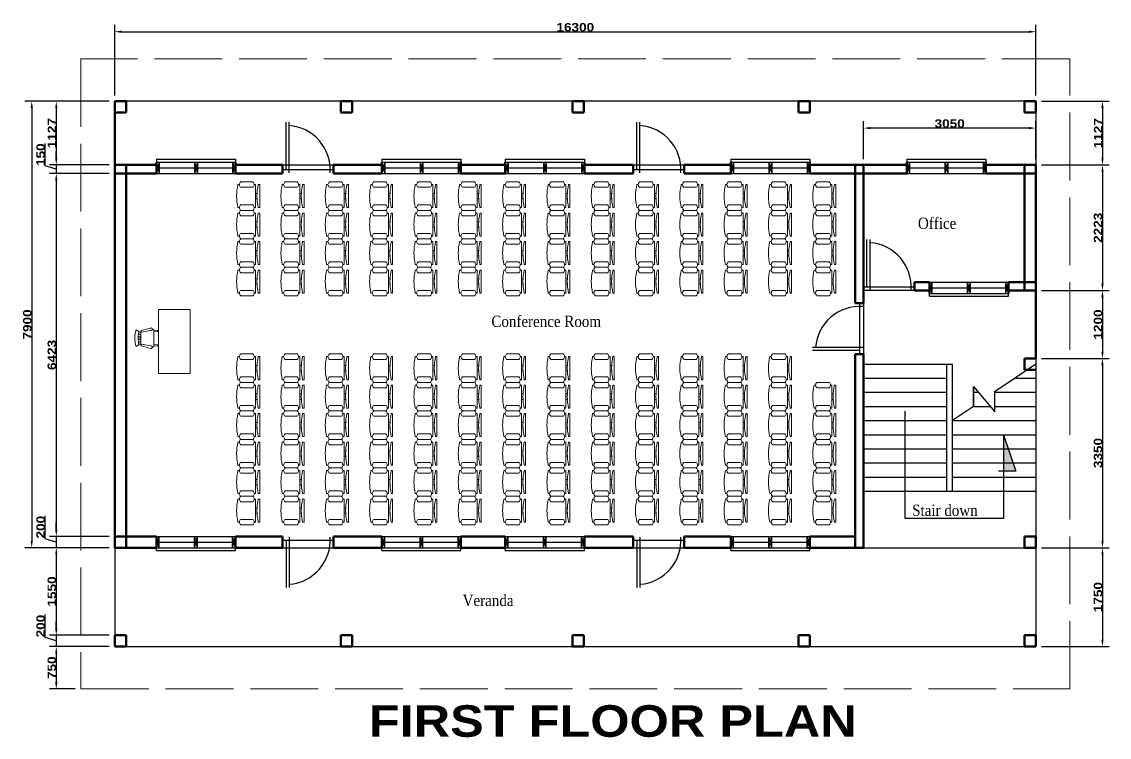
# Model space of a CAD drawing. Header units: metres. Extents: x -375439 to -92892, y 227570 to 490033.
# Drawn here: x -141824 to -122579, y 227570 to 240233 of the extents above; entities that cross this region are included whole.
import ezdxf

# ---------------------------------------------------------------- set-up
doc = ezdxf.new("R2010")
doc.units = ezdxf.units.M
doc.header["$MEASUREMENT"] = 0
doc.linetypes.add('ACAD_ISO02W100', pattern=[15, 12, -3])
doc.layers.add('.18', color=7, linetype='Continuous')
doc.layers.add('.20', color=7, linetype='Continuous')
for name, color, linetype, lineweight in [('.25', 1, 'Continuous', 25), ('.50', 7, 'Continuous', 50), ('dimensioning', 1, 'Continuous', 20), ('eves', 3, 'ACAD_ISO02W100', 9), ('furniture', 8, 'Continuous', 18)]:
    doc.layers.add(name, color=color, linetype=linetype, lineweight=lineweight)
doc.styles.get("Standard").update_dxf_attribs({"font": ''})
doc.styles.get('Standard').set_extended_font_data('Arial Black')
doc.dimstyles.new('DIN', dxfattribs={"dimtxt": 150, "dimasz": 120, "dimexe": 120, "dimexo": 100, "dimtad": 1, "dimdec": 0, "dimdsep": 46, "dimtxsty": 'Standard', "dimcen": 2.5, "dimadec": 0, "dimazin": 0, "dimtfac": 1, "dimtdec": 0, "dimtmove": 0, "dimatfit": 3, "dimfxl": 1, "dimtvp": 1, "dimtolj": 1, "dimtzin": 0, "dimarcsym": 0})

# ---------------------------------------------------------------- blocks, each defined once
blk = doc.blocks.new('Chair - Rocking')
at = {"linetype": 'Continuous'}
for p, q in [((-9, -7.5), (-12, -18.49999)), ((-8, -4.5), (-10, -1.5)), ((-7, -7.5), (-9, -7.5)), ((-9, -18.49999), (-7, -7.5)), ((-8.23428, -6.99939), (-8.3093, -7.47958)), ((-8.23041, -7), (8.23915, -7)), ((-7.5, -4.5), (-7, -7)), ((-6.5, -7), (-7.02225, -4.43)), ((-4.5, -7), (-4.96674, -4.19951)), ((-4, -7), (-4.40532, -4.16272)), ((-1.5, -4.05012), (-1.5, -7)), ((-1, -7), (-1, -4.05012)), ((1, -7), (1, -4.04655)), ((1.5, -4.05012), (1.5, -7)), ((4, -7), (4.40187, -4.18694)), ((4.5, -7), (4.96761, -4.19437)), ((6.5, -7), (7, -4.4057)), ((7.5, -4.5), (7, -7)), ((7, -7.5), (9, -7.5)), ((9, -18.49999), (7, -7.5)), ((8, -4.5), (10, -1.5)), ((8.31071, -7.48854), (8.23449, -7.00073)), ((9, -7.5), (12, -18.49999)), ((-10.36644, -20.64523), (-10.5, -21.49999)), ((-9, -22.49999), (-9.5, -26.49999)), ((0, -22.49999), (-9.5, -22.49999)), ((-8, -26.49999), (-7.5, -22.49999)), ((0, -22.49999), (9.5, -22.49999)), ((8, -26.49999), (7.5, -22.49999)), ((9, -22.49999), (9.5, -26.49999)), ((10.5, -21.49999), (10.3575, -20.58798)), ((-9.5, -26.49999), (-8, -26.49999)), ((9.5, -26.49999), (8, -26.49999))]:
    blk.add_line(p, q, dxfattribs=at)
for centre, radius, start, end in [((0, -34.08333), 34.08333, 72.93847, 107.0615), ((0, -68.25004), 64.25, 93.92211, 97.15267), ((0, -68.25004), 64.25, 82.84733, 93.92211), ((-10.5, -18.99999), 1.58114, 161.5651, 18.43495), ((-9.5, -21.49999), 1, 180, 270), ((10.5, -18.99999), 1.58114, 161.5651, 18.43495), ((9.5, -21.49999), 1, 270, 0)]:
    blk.add_arc(centre, radius, start, end, dxfattribs=at)
blk = doc.blocks.new('Chair - Desk')
at = {"linetype": 'Continuous'}
for p, q in [((-8.5, 0), (-8.5, -1)), ((-8.5, 0), (8.5, 0)), ((8.5, 0), (8.5, -1)), ((-10.5, -5), (-10.5, -14)), ((-8.5, -3), (-8.5, -4)), ((-8.5, -3), (8.5, -3)), ((-6.5, -14), (-6.5, -5)), ((-2, -3), (-2, -1.9355)), ((2, -1.9576), (2, -3)), ((6.5, -5), (6.5, -14)), ((8.5, -3), (8.5, -4)), ((10.5, -14), (10.5, -5)), ((-8.5, -15), (-8.5, -16)), ((8.5, -15), (8.5, -16))]:
    blk.add_line(p, q, dxfattribs=at)
for centre, radius, start, end in [((-8.5, -6.5), 2.5, 36.8699, 143.1301), ((0, 34.625), 36.625, 256.5803, 283.4197), ((8.5, -6.5), 2.5, 36.8699, 143.1301), ((-8.5, -12.5), 2.5, 216.8699, 323.1301), ((0, 19.625), 36.625, 256.5803, 283.4197), ((8.5, -12.5), 2.5, 216.8699, 323.1301)]:
    blk.add_arc(centre, radius, start, end, dxfattribs=at)
blk = doc.blocks.new('*D158')
at = {"layer": 'Defpoints', "color": 0}
for p in [(-140178, 238825), (-141213, 237698), (-140178, 237698)]:
    blk.add_point(p, dxfattribs=at)
at = {"layer": 'dimensioning', "color": 0, "lineweight": -2}
for p, q in [((-140278, 238825), (-141333, 238825)), ((-141213, 238705), (-141213, 237818)), ((-140278, 237698), (-141333, 237698))]:
    blk.add_line(p, q, dxfattribs=at)
at = {"layer": 'dimensioning', "color": 0}
for points in [[(-141233, 238705), (-141193, 238705), (-141213, 238825)], [(-141233, 237818), (-141193, 237818), (-141213, 237698)]]:
    blk.add_solid(points, dxfattribs=at)
at = {"layer": 'dimensioning', "color": 0, "insert": (-141290, 238261), "char_height": 150, "attachment_point": 5, "rotation": 90}
blk.add_mtext('\\A1;1127', dxfattribs=at)
blk = doc.blocks.new('*D159')
at = {"layer": 'Defpoints', "color": 0}
for p in [(-140178, 237698), (-141213, 237548), (-140178, 237548)]:
    blk.add_point(p, dxfattribs=at)
at = {"layer": 'dimensioning', "color": 0, "lineweight": -2}
for p, q in [((-141411, 237682), (-141411, 238077)), ((-141213, 237818), (-141213, 237938)), ((-141213, 237623), (-141411, 237682)), ((-140278, 237698), (-141333, 237698)), ((-141213, 237698), (-141213, 237548)), ((-141213, 237698), (-141213, 237548)), ((-140278, 237548), (-141333, 237548)), ((-141213, 237428), (-141213, 237308))]:
    blk.add_line(p, q, dxfattribs=at)
at = {"layer": 'dimensioning', "color": 0}
for points in [[(-141233, 237818), (-141193, 237818), (-141213, 237698)], [(-141233, 237428), (-141193, 237428), (-141213, 237548)]]:
    blk.add_solid(points, dxfattribs=at)
at = {"layer": 'dimensioning', "color": 0, "insert": (-141490, 237880), "char_height": 150, "attachment_point": 5, "rotation": 90}
blk.add_mtext('\\A1;150', dxfattribs=at)
blk = doc.blocks.new('*D160')
at = {"layer": 'Defpoints', "color": 0}
for p in [(-140178, 237548), (-141213, 231125), (-140178, 231125)]:
    blk.add_point(p, dxfattribs=at)
at = {"layer": 'dimensioning', "color": 0, "lineweight": -2}
for p, q in [((-140278, 237548), (-141333, 237548)), ((-141213, 237428), (-141213, 231245)), ((-140278, 231125), (-141333, 231125))]:
    blk.add_line(p, q, dxfattribs=at)
at = {"layer": 'dimensioning', "color": 0}
for points in [[(-141233, 237428), (-141193, 237428), (-141213, 237548)], [(-141233, 231245), (-141193, 231245), (-141213, 231125)]]:
    blk.add_solid(points, dxfattribs=at)
at = {"layer": 'dimensioning', "color": 0, "insert": (-141291, 234336), "char_height": 150, "attachment_point": 5, "rotation": 90}
blk.add_mtext('\\A1;6423', dxfattribs=at)
blk = doc.blocks.new('*D161')
at = {"layer": 'Defpoints', "color": 0}
for p in [(-140178, 231125), (-141213, 230925), (-140178, 230925)]:
    blk.add_point(p, dxfattribs=at)
at = {"layer": 'dimensioning', "color": 0, "lineweight": -2}
for p, q in [((-141411, 231084), (-141411, 231491)), ((-141213, 231245), (-141213, 231365)), ((-141213, 231025), (-141411, 231084)), ((-140278, 231125), (-141333, 231125)), ((-141213, 231125), (-141213, 230925)), ((-141213, 231125), (-141213, 230925)), ((-140278, 230925), (-141333, 230925)), ((-141213, 230805), (-141213, 230685))]:
    blk.add_line(p, q, dxfattribs=at)
at = {"layer": 'dimensioning', "color": 0}
for points in [[(-141233, 231245), (-141193, 231245), (-141213, 231125)], [(-141233, 230805), (-141193, 230805), (-141213, 230925)]]:
    blk.add_solid(points, dxfattribs=at)
at = {"layer": 'dimensioning', "color": 0, "insert": (-141490, 231288), "char_height": 150, "attachment_point": 5, "rotation": 90}
blk.add_mtext('\\A1;200', dxfattribs=at)
blk = doc.blocks.new('*D162')
at = {"layer": 'Defpoints', "color": 0}
for p in [(-140178, 230925), (-141213, 229375), (-140178, 229375)]:
    blk.add_point(p, dxfattribs=at)
at = {"layer": 'dimensioning', "color": 0, "lineweight": -2}
for p, q in [((-140278, 230925), (-141333, 230925)), ((-141213, 230805), (-141213, 229495)), ((-140278, 229375), (-141333, 229375))]:
    blk.add_line(p, q, dxfattribs=at)
at = {"layer": 'dimensioning', "color": 0}
for points in [[(-141233, 230805), (-141193, 230805), (-141213, 230925)], [(-141233, 229495), (-141193, 229495), (-141213, 229375)]]:
    blk.add_solid(points, dxfattribs=at)
at = {"layer": 'dimensioning', "color": 0, "insert": (-141291, 230150), "char_height": 150, "attachment_point": 5, "rotation": 90}
blk.add_mtext('\\A1;1550', dxfattribs=at)
blk = doc.blocks.new('*D163')
at = {"layer": 'Defpoints', "color": 0}
for p in [(-140178, 229375), (-141213, 229175), (-140178, 229175)]:
    blk.add_point(p, dxfattribs=at)
at = {"layer": 'dimensioning', "color": 0, "lineweight": -2}
for p, q in [((-141411, 229334), (-141411, 229741)), ((-141213, 229495), (-141213, 229615)), ((-141213, 229275), (-141411, 229334)), ((-140278, 229375), (-141333, 229375)), ((-141213, 229375), (-141213, 229175)), ((-141213, 229375), (-141213, 229175)), ((-140278, 229175), (-141333, 229175)), ((-141213, 229055), (-141213, 228935))]:
    blk.add_line(p, q, dxfattribs=at)
at = {"layer": 'dimensioning', "color": 0}
for points in [[(-141233, 229495), (-141193, 229495), (-141213, 229375)], [(-141233, 229055), (-141193, 229055), (-141213, 229175)]]:
    blk.add_solid(points, dxfattribs=at)
at = {"layer": 'dimensioning', "color": 0, "insert": (-141490, 229538), "char_height": 150, "attachment_point": 5, "rotation": 90}
blk.add_mtext('\\A1;200', dxfattribs=at)
blk = doc.blocks.new('*D164')
at = {"layer": 'Defpoints', "color": 0}
for p in [(-140178, 229175), (-141213, 228425), (-140778, 228425)]:
    blk.add_point(p, dxfattribs=at)
at = {"layer": 'dimensioning', "color": 0, "lineweight": -2}
for p, q in [((-140278, 229175), (-141333, 229175)), ((-141213, 229055), (-141213, 228545)), ((-140878, 228425), (-141333, 228425))]:
    blk.add_line(p, q, dxfattribs=at)
at = {"layer": 'dimensioning', "color": 0}
for points in [[(-141233, 229055), (-141193, 229055), (-141213, 229175)], [(-141233, 228545), (-141193, 228545), (-141213, 228425)]]:
    blk.add_solid(points, dxfattribs=at)
at = {"layer": 'dimensioning', "color": 0, "insert": (-141291, 228800), "char_height": 150, "attachment_point": 5, "rotation": 90}
blk.add_mtext('\\A1;750', dxfattribs=at)
blk = doc.blocks.new('*D165')
at = {"layer": 'Defpoints', "color": 0}
for p in [(-123878, 240056), (-140178, 238825), (-123878, 238825)]:
    blk.add_point(p, dxfattribs=at)
at = {"layer": 'dimensioning', "color": 0, "lineweight": -2}
for p, q in [((-140178, 238925), (-140178, 240176)), ((-123878, 238925), (-123878, 240176)), ((-140058, 240056), (-123998, 240056))]:
    blk.add_line(p, q, dxfattribs=at)
at = {"layer": 'dimensioning', "color": 0}
for points in [[(-140058, 240076), (-140058, 240036), (-140178, 240056)], [(-123998, 240076), (-123998, 240036), (-123878, 240056)]]:
    blk.add_solid(points, dxfattribs=at)
at = {"layer": 'dimensioning', "color": 0, "insert": (-132028, 240134), "char_height": 150, "attachment_point": 5}
blk.add_mtext('\\A1;16300', dxfattribs=at)
blk = doc.blocks.new('*D166')
at = {"layer": 'Defpoints', "color": 0}
for p in [(-123878, 238825), (-123878, 237698), (-122699, 237698)]:
    blk.add_point(p, dxfattribs=at)
at = {"layer": 'dimensioning', "color": 0, "lineweight": -2}
for p, q in [((-123778, 238825), (-122579, 238825)), ((-122699, 238705), (-122699, 237818)), ((-123778, 237698), (-122579, 237698))]:
    blk.add_line(p, q, dxfattribs=at)
at = {"layer": 'dimensioning', "color": 0}
for points in [[(-122719, 238705), (-122679, 238705), (-122699, 238825)], [(-122719, 237818), (-122679, 237818), (-122699, 237698)]]:
    blk.add_solid(points, dxfattribs=at)
at = {"layer": 'dimensioning', "color": 0, "insert": (-122776, 238261), "char_height": 150, "attachment_point": 5, "rotation": 90}
blk.add_mtext('\\A1;1127', dxfattribs=at)
blk = doc.blocks.new('*D167')
at = {"layer": 'Defpoints', "color": 0}
for p in [(-123878, 237698), (-123878, 235475), (-122699, 235475)]:
    blk.add_point(p, dxfattribs=at)
at = {"layer": 'dimensioning', "color": 0, "lineweight": -2}
for p, q in [((-123778, 237698), (-122579, 237698)), ((-122699, 237578), (-122699, 235595)), ((-123778, 235475), (-122579, 235475))]:
    blk.add_line(p, q, dxfattribs=at)
at = {"layer": 'dimensioning', "color": 0}
for points in [[(-122719, 237578), (-122679, 237578), (-122699, 237698)], [(-122719, 235595), (-122679, 235595), (-122699, 235475)]]:
    blk.add_solid(points, dxfattribs=at)
at = {"layer": 'dimensioning', "color": 0, "insert": (-122777, 236586), "char_height": 150, "attachment_point": 5, "rotation": 90}
blk.add_mtext('\\A1;2223', dxfattribs=at)
blk = doc.blocks.new('*D168')
at = {"layer": 'Defpoints', "color": 0}
for p in [(-123878, 235475), (-123878, 234275), (-122699, 234275)]:
    blk.add_point(p, dxfattribs=at)
at = {"layer": 'dimensioning', "color": 0, "lineweight": -2}
for p, q in [((-123778, 235475), (-122579, 235475)), ((-122699, 235355), (-122699, 234395)), ((-123778, 234275), (-122579, 234275))]:
    blk.add_line(p, q, dxfattribs=at)
at = {"layer": 'dimensioning', "color": 0}
for points in [[(-122719, 235355), (-122679, 235355), (-122699, 235475)], [(-122719, 234395), (-122679, 234395), (-122699, 234275)]]:
    blk.add_solid(points, dxfattribs=at)
at = {"layer": 'dimensioning', "color": 0, "insert": (-122777, 234875), "char_height": 150, "attachment_point": 5, "rotation": 90}
blk.add_mtext('\\A1;1200', dxfattribs=at)
blk = doc.blocks.new('*D169')
at = {"layer": 'Defpoints', "color": 0}
for p in [(-123878, 234275), (-123878, 230925), (-122699, 230925)]:
    blk.add_point(p, dxfattribs=at)
at = {"layer": 'dimensioning', "color": 0, "lineweight": -2}
for p, q in [((-123778, 234275), (-122579, 234275)), ((-122699, 234155), (-122699, 231045)), ((-123778, 230925), (-122579, 230925))]:
    blk.add_line(p, q, dxfattribs=at)
at = {"layer": 'dimensioning', "color": 0}
for points in [[(-122719, 234155), (-122679, 234155), (-122699, 234275)], [(-122719, 231045), (-122679, 231045), (-122699, 230925)]]:
    blk.add_solid(points, dxfattribs=at)
at = {"layer": 'dimensioning', "color": 0, "insert": (-122777, 232600), "char_height": 150, "attachment_point": 5, "rotation": 90}
blk.add_mtext('\\A1;3350', dxfattribs=at)
blk = doc.blocks.new('*D170')
at = {"layer": 'Defpoints', "color": 0}
for p in [(-123878, 230925), (-123878, 229175), (-122699, 229175)]:
    blk.add_point(p, dxfattribs=at)
at = {"layer": 'dimensioning', "color": 0, "lineweight": -2}
for p, q in [((-123778, 230925), (-122579, 230925)), ((-122699, 230805), (-122699, 229295)), ((-123778, 229175), (-122579, 229175))]:
    blk.add_line(p, q, dxfattribs=at)
at = {"layer": 'dimensioning', "color": 0}
for points in [[(-122719, 230805), (-122679, 230805), (-122699, 230925)], [(-122719, 229295), (-122679, 229295), (-122699, 229175)]]:
    blk.add_solid(points, dxfattribs=at)
at = {"layer": 'dimensioning', "color": 0, "insert": (-122777, 230050), "char_height": 150, "attachment_point": 5, "rotation": 90}
blk.add_mtext('\\A1;1750', dxfattribs=at)
blk = doc.blocks.new('*D171')
at = {"layer": 'Defpoints', "color": 0}
for p in [(-126928, 238351), (-126928, 237698), (-123878, 237698)]:
    blk.add_point(p, dxfattribs=at)
at = {"layer": 'dimensioning', "color": 0, "lineweight": -2}
for p, q in [((-126928, 237798), (-126928, 238471)), ((-123878, 237798), (-123878, 238471)), ((-123998, 238351), (-126808, 238351))]:
    blk.add_line(p, q, dxfattribs=at)
at = {"layer": 'dimensioning', "color": 0}
for points in [[(-126808, 238371), (-126808, 238331), (-126928, 238351)], [(-123998, 238371), (-123998, 238331), (-123878, 238351)]]:
    blk.add_solid(points, dxfattribs=at)
at = {"layer": 'dimensioning', "color": 0, "insert": (-125403, 238430), "char_height": 150, "attachment_point": 5}
blk.add_mtext('\\A1;3050', dxfattribs=at)
blk = doc.blocks.new('*D172')
at = {"layer": 'Defpoints', "color": 0}
for p in [(-140178, 238825), (-141647, 230925), (-140178, 230925)]:
    blk.add_point(p, dxfattribs=at)
at = {"layer": 'dimensioning', "color": 0, "lineweight": -2}
for p, q in [((-140278, 238825), (-141767, 238825)), ((-141647, 238705), (-141647, 231045)), ((-140278, 230925), (-141767, 230925))]:
    blk.add_line(p, q, dxfattribs=at)
at = {"layer": 'dimensioning', "color": 0}
for points in [[(-141667, 238705), (-141627, 238705), (-141647, 238825)], [(-141667, 231045), (-141627, 231045), (-141647, 230925)]]:
    blk.add_solid(points, dxfattribs=at)
at = {"layer": 'dimensioning', "color": 0, "insert": (-141725, 234875), "char_height": 150, "attachment_point": 5, "rotation": 90}
blk.add_mtext('\\A1;7900', dxfattribs=at)

msp = doc.modelspace()

# ---------------------------------------------------------------- hatches: boundary and pattern name
at = {"layer": '.20'}
h = msp.add_hatch(color=256, dxfattribs=at)
h.paths.add_polyline_path([(-124450, 232924.8), (-124364.7, 232674.8), (-124450, 232674.8)])
h.paths.add_polyline_path([(-124450, 232674.8), (-124364.7, 232674.8), (-124279.5, 232424.8), (-124450, 232424.8)])
h.paths.add_polyline_path([(-124450, 232424.8), (-124279.5, 232424.8), (-124230.1, 232280), (-124450, 232280)])

# ---------------------------------------------------------------- linework, layer by layer
for p, q in [((-124077.6, 238824.8), (-140177.6, 238824.8)), ((-123877.6, 238624.8), (-123877.6, 237697.8)), ((-139441.5, 237547.8), (-139441.5, 237747.8)), ((-139441.5, 237697.8), (-139441.5, 237547.8)), ((-138041.5, 237547.8), (-138041.5, 237747.8)), ((-138041.5, 237697.8), (-138041.5, 237547.8)), ((-137208.7, 237697.8), (-136308.7, 237697.8)), ((-135451, 237547.8), (-135451, 237747.8)), ((-135451, 237697.8), (-135451, 237547.8)), ((-135451, 237697.8), (-135451, 237547.8)), ((-134051, 237547.8), (-134051, 237747.8)), ((-134051, 237697.8), (-134051, 237547.8)), ((-134051, 237697.8), (-134051, 237547.8)), ((-133268.1, 237547.8), (-133268.1, 237747.8)), ((-133268.1, 237697.8), (-133268.1, 237547.8)), ((-133268.1, 237697.8), (-133268.1, 237547.8)), ((-133268.1, 237697.8), (-133268.1, 237547.8)), ((-131868.1, 237547.8), (-131868.1, 237747.8)), ((-131868.1, 237697.8), (-131868.1, 237547.8)), ((-131868.1, 237697.8), (-131868.1, 237547.8)), ((-131868.1, 237697.8), (-131868.1, 237547.8)), ((-131001.2, 237697.8), (-130101.2, 237697.8)), ((-129277.6, 237547.8), (-129277.6, 237747.8)), ((-129277.6, 237697.8), (-129277.6, 237547.8)), ((-129277.6, 237697.8), (-129277.6, 237547.8)), ((-129277.6, 237697.8), (-129277.6, 237547.8)), ((-127877.6, 237547.8), (-127877.6, 237747.8)), ((-127877.6, 237697.8), (-127877.6, 237547.8)), ((-127877.6, 237697.8), (-127877.6, 237547.8)), ((-127877.6, 237697.8), (-127877.6, 237547.8)), ((-126163.1, 237547.8), (-126163.1, 237747.8)), ((-124763.1, 237547.8), (-124763.1, 237747.8)), ((-125761.7, 235624.8), (-125761.7, 235424.8)), ((-124361.7, 235624.8), (-124361.7, 235424.8)), ((-126027.6, 235474.8), (-126927.6, 235474.8)), ((-126927.6, 235252.1), (-126927.6, 234352.1)), ((-123877.6, 234274.8), (-123877.6, 230924.8)), ((-126927.6, 234174.8), (-125452.6, 234174.8)), ((-125452.6, 231924.8), (-125452.6, 234174.8)), ((-125452.6, 234174.8), (-125352.6, 234174.8)), ((-125352.6, 231924.8), (-125352.6, 234174.8)), ((-123877.6, 234174.8), (-124615.1, 233674.8)), ((-126927.6, 233924.8), (-125452.6, 233924.8)), ((-124246.3, 233924.8), (-123877.6, 233924.8)), ((-126927.6, 233674.8), (-125452.6, 233674.8)), ((-124983.8, 233424.8), (-124983.8, 233780)), ((-124983.8, 233780), (-124983.8, 233424.8)), ((-124983.8, 233780), (-124605, 233330)), ((-124983.8, 233674.8), (-124895.3, 233674.8)), ((-124615.1, 233674.8), (-123877.6, 233674.8)), ((-124605, 233330), (-124605, 233681.6)), ((-126927.6, 233424.8), (-125452.6, 233424.8)), ((-126190.1, 231440), (-126190.1, 233340)), ((-124983.8, 233424.8), (-125352.6, 233174.8)), ((-124983.8, 233424.8), (-124684.8, 233424.8)), ((-124605, 233424.8), (-123877.6, 233424.8)), ((-126927.6, 233174.8), (-125452.6, 233174.8)), ((-125352.6, 233174.8), (-123877.6, 233174.8)), ((-126927.6, 232924.8), (-125452.6, 232924.8)), ((-125352.6, 232924.8), (-123877.6, 232924.8)), ((-124450, 232924.8), (-124450, 231440)), ((-124450, 232924.8), (-124230.1, 232280)), ((-126927.6, 232674.8), (-125452.6, 232674.8)), ((-125352.6, 232674.8), (-123877.6, 232674.8)), ((-126927.6, 232424.8), (-125452.6, 232424.8)), ((-125352.6, 232424.8), (-123877.6, 232424.8)), ((-126927.6, 232174.8), (-125452.6, 232174.8)), ((-125352.6, 232174.8), (-123877.6, 232174.8)), ((-124230.1, 232280), (-124540.1, 232280)), ((-126927.6, 231924.8), (-123877.6, 231924.8)), ((-124450, 231440), (-126190.1, 231440)), ((-139441.5, 231124.8), (-139441.5, 230924.8)), ((-139441.5, 230974.8), (-139441.5, 231124.8)), ((-139441.5, 231124.8), (-139441.5, 230924.8)), ((-138041.5, 231124.8), (-138041.5, 230924.8)), ((-138041.5, 230974.8), (-138041.5, 231124.8)), ((-138041.5, 231124.8), (-138041.5, 230924.8)), ((-135451, 231124.8), (-135451, 230924.8)), ((-135451, 231124.8), (-135451, 230924.8)), ((-135451, 230974.8), (-135451, 231124.8)), ((-135451, 231124.8), (-135451, 230924.8)), ((-134051, 231124.8), (-134051, 230924.8)), ((-134051, 231124.8), (-134051, 230924.8)), ((-134051, 230974.8), (-134051, 231124.8)), ((-134051, 231124.8), (-134051, 230924.8)), ((-133268.1, 231124.8), (-133268.1, 230924.8)), ((-133268.1, 231124.8), (-133268.1, 230924.8)), ((-133268.1, 231124.8), (-133268.1, 230924.8)), ((-133268.1, 230974.8), (-133268.1, 231124.8)), ((-133268.1, 231124.8), (-133268.1, 230924.8)), ((-131868.1, 231124.8), (-131868.1, 230924.8)), ((-131868.1, 231124.8), (-131868.1, 230924.8)), ((-131868.1, 231124.8), (-131868.1, 230924.8)), ((-131868.1, 230974.8), (-131868.1, 231124.8)), ((-131868.1, 231124.8), (-131868.1, 230924.8)), ((-129277.6, 231124.8), (-129277.6, 230924.8)), ((-129277.6, 231124.8), (-129277.6, 230924.8)), ((-129277.6, 231124.8), (-129277.6, 230924.8)), ((-129277.6, 230974.8), (-129277.6, 231124.8)), ((-129277.6, 231124.8), (-129277.6, 230924.8)), ((-127877.6, 231124.8), (-127877.6, 230924.8)), ((-127877.6, 231124.8), (-127877.6, 230924.8)), ((-127877.6, 231124.8), (-127877.6, 230924.8)), ((-127877.6, 230974.8), (-127877.6, 231124.8)), ((-127877.6, 231124.8), (-127877.6, 230924.8)), ((-140177.6, 230924.8), (-140177.6, 229174.8)), ((-137208.7, 230924.8), (-136308.7, 230924.8)), ((-131001.2, 230924.8), (-130101.2, 230924.8)), ((-126927.6, 230924.8), (-123877.6, 230924.8)), ((-123877.6, 230924.8), (-123877.6, 229174.8)), ((-140177.6, 229174.8), (-123877.6, 229174.8))]:
    msp.add_line(p, q, dxfattribs=at)
at = {"layer": '.25'}
for p, q in [((-137147.4, 237615.8), (-137147.4, 238452.9)), ((-137091.6, 237560), (-137091.6, 238452.9)), ((-130939.9, 237615.8), (-130939.9, 238452.9)), ((-130884.1, 237560), (-130884.1, 238452.9)), ((-139441.5, 237797.8), (-138041.5, 237797.8)), ((-139441.5, 237797.8), (-139441.5, 237747.8)), ((-139441.5, 237747.8), (-138041.5, 237747.8)), ((-139391.5, 237747.8), (-139441.5, 237547.8)), ((-139441.5, 237747.8), (-139391.5, 237547.8)), ((-139391.5, 237747.8), (-139391.5, 237547.8)), ((-138716.5, 237747.8), (-138766.5, 237547.8)), ((-138766.5, 237747.8), (-138716.5, 237547.8)), ((-138766.5, 237747.8), (-138766.5, 237547.8)), ((-138716.5, 237747.8), (-138716.5, 237547.8)), ((-138041.5, 237747.8), (-138091.5, 237547.8)), ((-138091.5, 237747.8), (-138041.5, 237547.8)), ((-138091.5, 237747.8), (-138091.5, 237547.8)), ((-138041.5, 237797.8), (-138041.5, 237747.8)), ((-135451, 237797.8), (-134051, 237797.8)), ((-135451, 237797.8), (-135451, 237747.8)), ((-135451, 237747.8), (-134051, 237747.8)), ((-135401, 237747.8), (-135451, 237547.8)), ((-135451, 237747.8), (-135401, 237547.8)), ((-135401, 237747.8), (-135401, 237547.8)), ((-134726, 237747.8), (-134776, 237547.8)), ((-134776, 237747.8), (-134726, 237547.8)), ((-134776, 237747.8), (-134776, 237547.8)), ((-134726, 237747.8), (-134726, 237547.8)), ((-134051, 237747.8), (-134101, 237547.8)), ((-134101, 237747.8), (-134051, 237547.8)), ((-134101, 237747.8), (-134101, 237547.8)), ((-134051, 237797.8), (-134051, 237747.8)), ((-133268.1, 237797.8), (-131868.1, 237797.8)), ((-133268.1, 237797.8), (-133268.1, 237747.8)), ((-133268.1, 237747.8), (-131868.1, 237747.8)), ((-133218.1, 237747.8), (-133268.1, 237547.8)), ((-133268.1, 237747.8), (-133218.1, 237547.8)), ((-133218.1, 237747.8), (-133218.1, 237547.8)), ((-132543.1, 237747.8), (-132593.1, 237547.8)), ((-132593.1, 237747.8), (-132543.1, 237547.8)), ((-132593.1, 237747.8), (-132593.1, 237547.8)), ((-132543.1, 237747.8), (-132543.1, 237547.8)), ((-131868.1, 237747.8), (-131918.1, 237547.8)), ((-131918.1, 237747.8), (-131868.1, 237547.8)), ((-131918.1, 237747.8), (-131918.1, 237547.8)), ((-131868.1, 237797.8), (-131868.1, 237747.8)), ((-129277.6, 237797.8), (-127877.6, 237797.8)), ((-129277.6, 237797.8), (-129277.6, 237747.8)), ((-129277.6, 237747.8), (-127877.6, 237747.8)), ((-129227.6, 237747.8), (-129277.6, 237547.8)), ((-129277.6, 237747.8), (-129227.6, 237547.8)), ((-129227.6, 237747.8), (-129227.6, 237547.8)), ((-128552.6, 237747.8), (-128602.6, 237547.8)), ((-128602.6, 237747.8), (-128552.6, 237547.8)), ((-128602.6, 237747.8), (-128602.6, 237547.8)), ((-128552.6, 237747.8), (-128552.6, 237547.8)), ((-127877.6, 237747.8), (-127927.6, 237547.8)), ((-127927.6, 237747.8), (-127877.6, 237547.8)), ((-127927.6, 237747.8), (-127927.6, 237547.8)), ((-127877.6, 237797.8), (-127877.6, 237747.8)), ((-126163.1, 237797.8), (-124763.1, 237797.8)), ((-126163.1, 237797.8), (-126163.1, 237747.8)), ((-126163.1, 237747.8), (-124763.1, 237747.8)), ((-126113.1, 237747.8), (-126163.1, 237547.8)), ((-126163.1, 237747.8), (-126113.1, 237547.8)), ((-126113.1, 237747.8), (-126113.1, 237547.8)), ((-125438.1, 237747.8), (-125488.1, 237547.8)), ((-125488.1, 237747.8), (-125438.1, 237547.8)), ((-125488.1, 237747.8), (-125488.1, 237547.8)), ((-125438.1, 237747.8), (-125438.1, 237547.8)), ((-124763.1, 237747.8), (-124813.1, 237547.8)), ((-124813.1, 237747.8), (-124763.1, 237547.8)), ((-124813.1, 237747.8), (-124813.1, 237547.8)), ((-124763.1, 237797.8), (-124763.1, 237747.8)), ((-139441.5, 237547.8), (-138041.5, 237547.8)), ((-139391.5, 237647.8), (-138766.5, 237647.8)), ((-138716.5, 237647.8), (-138091.5, 237647.8)), ((-137208.7, 237615.8), (-136308.7, 237615.8)), ((-135451, 237547.8), (-134051, 237547.8)), ((-135401, 237647.8), (-134776, 237647.8)), ((-134726, 237647.8), (-134101, 237647.8)), ((-133268.1, 237547.8), (-131868.1, 237547.8)), ((-133218.1, 237647.8), (-132593.1, 237647.8)), ((-132543.1, 237647.8), (-131918.1, 237647.8)), ((-131001.2, 237615.8), (-130101.2, 237615.8)), ((-129277.6, 237547.8), (-127877.6, 237547.8)), ((-129227.6, 237647.8), (-128602.6, 237647.8)), ((-128552.6, 237647.8), (-127927.6, 237647.8)), ((-126163.1, 237547.8), (-124763.1, 237547.8)), ((-126113.1, 237647.8), (-125488.1, 237647.8)), ((-125438.1, 237647.8), (-124813.1, 237647.8)), ((-126866.3, 235542.8), (-126866.3, 236379.9)), ((-126810.5, 235487), (-126810.5, 236379.9)), ((-125761.7, 235624.8), (-124361.7, 235624.8)), ((-125711.7, 235424.8), (-125761.7, 235624.8)), ((-125761.7, 235424.8), (-125711.7, 235624.8)), ((-125711.7, 235424.8), (-125711.7, 235624.8)), ((-125036.7, 235424.8), (-125086.7, 235624.8)), ((-125086.7, 235424.8), (-125036.7, 235624.8)), ((-125086.7, 235424.8), (-125086.7, 235624.8)), ((-125036.7, 235424.8), (-125036.7, 235624.8)), ((-124361.7, 235424.8), (-124411.7, 235624.8)), ((-124411.7, 235424.8), (-124361.7, 235624.8)), ((-124411.7, 235424.8), (-124411.7, 235624.8)), ((-126927.6, 235542.8), (-126027.6, 235542.8)), ((-125761.7, 235424.8), (-124361.7, 235424.8)), ((-125761.7, 235374.8), (-125761.7, 235424.8)), ((-125761.7, 235374.8), (-124361.7, 235374.8)), ((-125711.7, 235524.8), (-125086.7, 235524.8)), ((-125036.7, 235524.8), (-124411.7, 235524.8)), ((-124361.7, 235374.8), (-124361.7, 235424.8)), ((-126995.6, 234352.1), (-126995.6, 235252.1)), ((-126939.8, 234469.2), (-127832.6, 234469.2)), ((-126995.6, 234413.4), (-127832.6, 234413.4)), ((-139441.5, 231124.8), (-138041.5, 231124.8)), ((-139391.5, 230924.8), (-139441.5, 231124.8)), ((-139441.5, 230924.8), (-139391.5, 231124.8)), ((-139391.5, 230924.8), (-139391.5, 231124.8)), ((-139391.5, 231024.8), (-138766.5, 231024.8)), ((-138716.5, 230924.8), (-138766.5, 231124.8)), ((-138766.5, 230924.8), (-138716.5, 231124.8)), ((-138766.5, 230924.8), (-138766.5, 231124.8)), ((-138716.5, 230924.8), (-138716.5, 231124.8)), ((-138716.5, 231024.8), (-138091.5, 231024.8)), ((-138041.5, 230924.8), (-138091.5, 231124.8)), ((-138091.5, 230924.8), (-138041.5, 231124.8)), ((-138091.5, 230924.8), (-138091.5, 231124.8)), ((-137208.7, 231056.8), (-136308.7, 231056.8)), ((-137147.4, 231056.8), (-137147.4, 230219.7)), ((-137091.6, 231112.6), (-137091.6, 230219.7)), ((-135451, 231124.8), (-134051, 231124.8)), ((-135401, 230924.8), (-135451, 231124.8)), ((-135451, 230924.8), (-135401, 231124.8)), ((-135401, 230924.8), (-135401, 231124.8)), ((-135401, 231024.8), (-134776, 231024.8)), ((-134726, 230924.8), (-134776, 231124.8)), ((-134776, 230924.8), (-134726, 231124.8)), ((-134776, 230924.8), (-134776, 231124.8)), ((-134726, 230924.8), (-134726, 231124.8)), ((-134726, 231024.8), (-134101, 231024.8)), ((-134051, 230924.8), (-134101, 231124.8)), ((-134101, 230924.8), (-134051, 231124.8)), ((-134101, 230924.8), (-134101, 231124.8)), ((-133268.1, 231124.8), (-131868.1, 231124.8)), ((-133218.1, 230924.8), (-133268.1, 231124.8)), ((-133268.1, 230924.8), (-133218.1, 231124.8)), ((-133218.1, 230924.8), (-133218.1, 231124.8)), ((-133218.1, 231024.8), (-132593.1, 231024.8)), ((-132543.1, 230924.8), (-132593.1, 231124.8)), ((-132593.1, 230924.8), (-132543.1, 231124.8)), ((-132593.1, 230924.8), (-132593.1, 231124.8)), ((-132543.1, 230924.8), (-132543.1, 231124.8)), ((-132543.1, 231024.8), (-131918.1, 231024.8)), ((-131868.1, 230924.8), (-131918.1, 231124.8)), ((-131918.1, 230924.8), (-131868.1, 231124.8)), ((-131918.1, 230924.8), (-131918.1, 231124.8)), ((-131001.2, 231056.8), (-130101.2, 231056.8)), ((-130939.9, 231056.8), (-130939.9, 230219.7)), ((-130884.1, 231112.6), (-130884.1, 230219.7)), ((-129277.6, 231124.8), (-127877.6, 231124.8)), ((-129227.6, 230924.8), (-129277.6, 231124.8)), ((-129277.6, 230924.8), (-129227.6, 231124.8)), ((-129227.6, 230924.8), (-129227.6, 231124.8)), ((-129227.6, 231024.8), (-128602.6, 231024.8)), ((-128552.6, 230924.8), (-128602.6, 231124.8)), ((-128602.6, 230924.8), (-128552.6, 231124.8)), ((-128602.6, 230924.8), (-128602.6, 231124.8)), ((-128552.6, 230924.8), (-128552.6, 231124.8)), ((-128552.6, 231024.8), (-127927.6, 231024.8)), ((-127877.6, 230924.8), (-127927.6, 231124.8)), ((-127927.6, 230924.8), (-127877.6, 231124.8)), ((-127927.6, 230924.8), (-127927.6, 231124.8)), ((-139441.5, 230924.8), (-138041.5, 230924.8)), ((-139441.5, 230874.8), (-139441.5, 230924.8)), ((-139441.5, 230874.8), (-138041.5, 230874.8)), ((-138041.5, 230874.8), (-138041.5, 230924.8)), ((-135451, 230924.8), (-134051, 230924.8)), ((-135451, 230874.8), (-135451, 230924.8)), ((-135451, 230874.8), (-134051, 230874.8)), ((-134051, 230874.8), (-134051, 230924.8)), ((-133268.1, 230924.8), (-131868.1, 230924.8)), ((-133268.1, 230874.8), (-133268.1, 230924.8)), ((-133268.1, 230874.8), (-131868.1, 230874.8)), ((-131868.1, 230874.8), (-131868.1, 230924.8)), ((-129277.6, 230924.8), (-127877.6, 230924.8)), ((-129277.6, 230874.8), (-129277.6, 230924.8)), ((-129277.6, 230874.8), (-127877.6, 230874.8)), ((-127877.6, 230874.8), (-127877.6, 230924.8))]:
    msp.add_line(p, q, dxfattribs=at)
for centre, start, end in [((-137147.4, 237615.8), 355.90396, 85.90396), ((-130939.9, 237615.8), 355.90396, 85.90396), ((-126866.3, 235542.8), 355.90396, 85.90396), ((-126995.6, 234413.4), 85.90396, 175.90396), ((-137147.4, 231056.8), 274.09604, 4.09604), ((-130939.9, 231056.8), 274.09604, 4.09604)]:
    msp.add_arc(centre, 781.2, start, end, dxfattribs=at)
at = {"layer": '.50'}
for p, q in [((-140177.6, 238824.8), (-140177.6, 230924.8)), ((-140177.6, 238824.8), (-139977.6, 238824.8)), ((-139977.6, 238824.8), (-139977.6, 238624.8)), ((-136177.6, 238624.8), (-136177.6, 238824.8)), ((-136177.6, 238824.8), (-135977.6, 238824.8)), ((-135977.6, 238624.8), (-135977.6, 238824.8)), ((-132077.6, 238624.8), (-132077.6, 238824.8)), ((-132077.6, 238824.8), (-131877.6, 238824.8)), ((-131877.6, 238624.8), (-131877.6, 238824.8)), ((-128077.6, 238624.8), (-128077.6, 238824.8)), ((-128077.6, 238824.8), (-127877.6, 238824.8)), ((-127877.6, 238624.8), (-127877.6, 238824.8)), ((-124077.6, 238824.8), (-123877.6, 238824.8)), ((-124077.6, 238624.8), (-124077.6, 238824.8)), ((-124077.6, 238624.8), (-124077.6, 238824.8)), ((-123877.6, 238624.8), (-123877.6, 238824.8)), ((-139977.6, 238624.8), (-140177.6, 238624.8)), ((-136177.6, 238624.8), (-135977.6, 238624.8)), ((-132077.6, 238624.8), (-131877.6, 238624.8)), ((-128077.6, 238624.8), (-127877.6, 238624.8)), ((-124077.6, 238624.8), (-123877.6, 238624.8)), ((-140177.6, 237697.8), (-139441.5, 237697.8)), ((-139977.6, 237697.8), (-139977.6, 237547.8)), ((-139441.5, 237747.8), (-139441.5, 237547.8)), ((-139441.5, 237747.8), (-139441.5, 237547.8)), ((-138041.5, 237747.8), (-138041.5, 237547.8)), ((-138041.5, 237697.8), (-137208.7, 237697.8)), ((-137208.7, 237547.8), (-137208.7, 237697.8)), ((-136308.7, 237547.8), (-136308.7, 237697.8)), ((-136308.7, 237697.8), (-135451, 237697.8)), ((-135451, 237747.8), (-135451, 237547.8)), ((-135451, 237747.8), (-135451, 237547.8)), ((-134051, 237747.8), (-134051, 237547.8)), ((-134051, 237697.8), (-133268.1, 237697.8)), ((-133268.1, 237747.8), (-133268.1, 237547.8)), ((-133268.1, 237747.8), (-133268.1, 237547.8)), ((-131868.1, 237747.8), (-131868.1, 237547.8)), ((-131868.1, 237697.8), (-131001.2, 237697.8)), ((-131001.2, 237547.8), (-131001.2, 237697.8)), ((-130101.2, 237547.8), (-130101.2, 237697.8)), ((-130101.2, 237697.8), (-129277.6, 237697.8)), ((-129277.6, 237747.8), (-129277.6, 237547.8)), ((-129277.6, 237747.8), (-129277.6, 237547.8)), ((-127877.6, 237747.8), (-127877.6, 237547.8)), ((-127877.6, 237697.8), (-126163.1, 237697.8)), ((-127077.6, 237697.8), (-127077.6, 235252.1)), ((-126927.6, 237697.8), (-126927.6, 235474.8)), ((-126163.1, 237747.8), (-126163.1, 237547.8)), ((-126163.1, 237747.8), (-126163.1, 237547.8)), ((-124763.1, 237747.8), (-124763.1, 237547.8)), ((-124763.1, 237697.8), (-123877.6, 237697.8)), ((-124077.6, 235474.8), (-124077.6, 237697.8)), ((-123877.6, 234274.8), (-123877.6, 237697.8)), ((-140177.6, 237547.8), (-139441.5, 237547.8)), ((-139977.6, 237547.8), (-139977.6, 230924.8)), ((-138041.5, 237547.8), (-137208.7, 237547.8)), ((-136308.7, 237547.8), (-135451, 237547.8)), ((-134051, 237547.8), (-133268.1, 237547.8)), ((-131868.1, 237547.8), (-131001.2, 237547.8)), ((-130101.2, 237547.8), (-129277.6, 237547.8)), ((-127877.6, 237547.8), (-126163.1, 237547.8)), ((-124763.1, 237547.8), (-123877.6, 237547.8)), ((-126027.6, 235474.8), (-126027.6, 235624.8)), ((-126027.6, 235624.8), (-125761.7, 235624.8)), ((-125761.7, 235424.8), (-125761.7, 235624.8)), ((-125761.7, 235424.8), (-125761.7, 235624.8)), ((-124361.7, 235424.8), (-124361.7, 235624.8)), ((-124361.7, 235624.8), (-123877.6, 235624.8)), ((-126927.6, 235252.1), (-126927.6, 235474.8)), ((-126027.6, 235474.8), (-125761.7, 235474.8)), ((-124361.7, 235474.8), (-123877.6, 235474.8)), ((-126927.6, 235252.1), (-127077.6, 235252.1)), ((-126927.6, 234352.1), (-127077.6, 234352.1)), ((-127077.6, 234352.1), (-127077.6, 230924.8)), ((-126927.6, 234274.8), (-126927.6, 234352.1)), ((-126927.6, 234274.8), (-126927.6, 230924.8)), ((-124077.6, 234274.8), (-123877.6, 234274.8)), ((-124077.6, 234274.8), (-124077.6, 234074.8)), ((-124077.6, 234074.8), (-123877.6, 234074.8)), ((-140177.6, 231124.8), (-139441.5, 231124.8)), ((-139441.5, 230924.8), (-139441.5, 231124.8)), ((-139441.5, 230924.8), (-139441.5, 231124.8)), ((-138041.5, 231124.8), (-137208.7, 231124.8)), ((-138041.5, 230924.8), (-138041.5, 231124.8)), ((-137208.7, 231124.8), (-137208.7, 230924.8)), ((-136308.7, 231124.8), (-136308.7, 230924.8)), ((-136308.7, 231124.8), (-135451, 231124.8)), ((-135451, 230924.8), (-135451, 231124.8)), ((-135451, 230924.8), (-135451, 231124.8)), ((-134051, 231124.8), (-133268.1, 231124.8)), ((-134051, 230924.8), (-134051, 231124.8)), ((-133268.1, 230924.8), (-133268.1, 231124.8)), ((-133268.1, 230924.8), (-133268.1, 231124.8)), ((-131868.1, 231124.8), (-131001.2, 231124.8)), ((-131868.1, 230924.8), (-131868.1, 231124.8)), ((-131001.2, 231124.8), (-131001.2, 230924.8)), ((-130101.2, 231124.8), (-130101.2, 230924.8)), ((-130101.2, 231124.8), (-129277.6, 231124.8)), ((-129277.6, 230924.8), (-129277.6, 231124.8)), ((-129277.6, 230924.8), (-129277.6, 231124.8)), ((-127877.6, 231124.8), (-127077.6, 231124.8)), ((-127877.6, 230924.8), (-127877.6, 231124.8)), ((-124077.6, 231124.8), (-123877.6, 231124.8)), ((-124077.6, 231124.8), (-124077.6, 230924.8)), ((-123877.6, 231124.8), (-123877.6, 230924.8)), ((-140177.6, 230924.8), (-139441.5, 230924.8)), ((-138041.5, 230924.8), (-137208.7, 230924.8)), ((-136308.7, 230924.8), (-135451, 230924.8)), ((-134051, 230924.8), (-133268.1, 230924.8)), ((-131868.1, 230924.8), (-131001.2, 230924.8)), ((-130101.2, 230924.8), (-129277.6, 230924.8)), ((-127936.6, 230924.8), (-126927.6, 230924.8)), ((-127877.6, 230924.8), (-127077.6, 230924.8)), ((-124077.6, 230924.8), (-123877.6, 230924.8)), ((-140177.6, 229374.8), (-139977.6, 229374.8)), ((-140177.6, 229374.8), (-140177.6, 229174.8)), ((-139977.6, 229374.8), (-139977.6, 229174.8)), ((-136177.6, 229374.8), (-135977.6, 229374.8)), ((-136177.6, 229374.8), (-136177.6, 229174.8)), ((-135977.6, 229374.8), (-135977.6, 229174.8)), ((-132077.6, 229374.8), (-131877.6, 229374.8)), ((-132077.6, 229374.8), (-132077.6, 229174.8)), ((-131877.6, 229374.8), (-131877.6, 229174.8)), ((-128077.6, 229374.8), (-127877.6, 229374.8)), ((-128077.6, 229374.8), (-128077.6, 229174.8)), ((-127877.6, 229374.8), (-127877.6, 229174.8)), ((-124077.6, 229374.8), (-123877.6, 229374.8)), ((-124077.6, 229374.8), (-124077.6, 229174.8)), ((-123877.6, 229174.8), (-123877.6, 229374.8)), ((-140177.6, 229174.8), (-139977.6, 229174.8)), ((-136177.6, 229174.8), (-135977.6, 229174.8)), ((-132077.6, 229174.8), (-131877.6, 229174.8)), ((-128077.6, 229174.8), (-127877.6, 229174.8)), ((-124077.6, 229174.8), (-123877.6, 229174.8))]:
    msp.add_line(p, q, dxfattribs=at)
at = {"layer": 'eves', "ltscale": 100}
for p, q in [((-123277.6, 239574.8), (-140777.6, 239574.8)), ((-140777.6, 239574.8), (-140777.6, 228424.8)), ((-123277.6, 228424.8), (-123277.6, 239574.8)), ((-140777.6, 228424.8), (-123277.6, 228424.8))]:
    msp.add_line(p, q, dxfattribs=at)
at = {"layer": 'furniture'}
msp.add_lwpolyline([(-139403.3, 235137.8), (-138846.5, 235137.8), (-138846.5, 234006.5), (-139403.3, 234006.5)], close=True, dxfattribs=at)

# ---------------------------------------------------------------- block references
for name, p, xscale, yscale, zscale, rotation in [('Chair - Desk', (-137613.4, 237147.1), -24, 24, 24, 270), ('Chair - Desk', (-136829, 237147.1), -24, 24, 24, 270), ('Chair - Desk', (-136044.5, 237147.1), -24, 24, 24, 270), ('Chair - Desk', (-135260.1, 237147.1), -24, 24, 24, 270), ('Chair - Desk', (-134475.6, 237147.1), -24, 24, 24, 270), ('Chair - Desk', (-133691.2, 237147.1), -24, 24, 24, 270), ('Chair - Desk', (-132906.7, 237147.1), -24, 24, 24, 270), ('Chair - Desk', (-132122.3, 237147.1), -24, 24, 24, 270), ('Chair - Desk', (-131337.8, 237147.1), -24, 24, 24, 270), ('Chair - Desk', (-130553.4, 237147.1), -24, 24, 24, 270), ('Chair - Desk', (-129768.9, 237147.1), -24, 24, 24, 270), ('Chair - Desk', (-128984.5, 237147.1), -24, 24, 24, 270), ('Chair - Desk', (-128200, 237147.1), -24, 24, 24, 270), ('Chair - Desk', (-127415.6, 237147.1), -24, 24, 24, 270), ('Chair - Desk', (-137613.4, 236643.1), -24, 24, 24, 270), ('Chair - Desk', (-136829, 236643.1), -24, 24, 24, 270), ('Chair - Desk', (-136044.5, 236643.1), -24, 24, 24, 270), ('Chair - Desk', (-135260.1, 236643.1), -24, 24, 24, 270), ('Chair - Desk', (-134475.6, 236643.1), -24, 24, 24, 270), ('Chair - Desk', (-133691.2, 236643.1), -24, 24, 24, 270), ('Chair - Desk', (-132906.7, 236643.1), -24, 24, 24, 270), ('Chair - Desk', (-132122.3, 236643.1), -24, 24, 24, 270), ('Chair - Desk', (-131337.8, 236643.1), -24, 24, 24, 270), ('Chair - Desk', (-130553.4, 236643.1), -24, 24, 24, 270), ('Chair - Desk', (-129768.9, 236643.1), -24, 24, 24, 270), ('Chair - Desk', (-128984.5, 236643.1), -24, 24, 24, 270), ('Chair - Desk', (-128200, 236643.1), -24, 24, 24, 270), ('Chair - Desk', (-127415.6, 236643.1), -24, 24, 24, 270), ('Chair - Desk', (-137613.4, 236139.1), -24, 24, 24, 270), ('Chair - Desk', (-136829, 236139.1), -24, 24, 24, 270), ('Chair - Desk', (-136044.5, 236139.1), -24, 24, 24, 270), ('Chair - Desk', (-135260.1, 236139.1), -24, 24, 24, 270), ('Chair - Desk', (-134475.6, 236139.1), -24, 24, 24, 270), ('Chair - Desk', (-133691.2, 236139.1), -24, 24, 24, 270), ('Chair - Desk', (-132906.7, 236139.1), -24, 24, 24, 270), ('Chair - Desk', (-132122.3, 236139.1), -24, 24, 24, 270), ('Chair - Desk', (-131337.8, 236139.1), -24, 24, 24, 270), ('Chair - Desk', (-130553.4, 236139.1), -24, 24, 24, 270), ('Chair - Desk', (-129768.9, 236139.1), -24, 24, 24, 270), ('Chair - Desk', (-128984.5, 236139.1), -24, 24, 24, 270), ('Chair - Desk', (-128200, 236139.1), -24, 24, 24, 270), ('Chair - Desk', (-127415.6, 236139.1), -24, 24, 24, 270), ('Chair - Desk', (-137613.4, 235635.1), -24, 24, 24, 270), ('Chair - Desk', (-136829, 235635.1), -24, 24, 24, 270), ('Chair - Desk', (-136044.5, 235635.1), -24, 24, 24, 270), ('Chair - Desk', (-135260.1, 235635.1), -24, 24, 24, 270), ('Chair - Desk', (-134475.6, 235635.1), -24, 24, 24, 270), ('Chair - Desk', (-133691.2, 235635.1), -24, 24, 24, 270), ('Chair - Desk', (-132906.7, 235635.1), -24, 24, 24, 270), ('Chair - Desk', (-132122.3, 235635.1), -24, 24, 24, 270), ('Chair - Desk', (-131337.8, 235635.1), -24, 24, 24, 270), ('Chair - Desk', (-130553.4, 235635.1), -24, 24, 24, 270), ('Chair - Desk', (-129768.9, 235635.1), -24, 24, 24, 270), ('Chair - Desk', (-128984.5, 235635.1), -24, 24, 24, 270), ('Chair - Desk', (-128200, 235635.1), -24, 24, 24, 270), ('Chair - Desk', (-127415.6, 235635.1), -24, 24, 24, 270), ('Chair - Rocking', (-139821.9, 234632.7), 15, 15, 15, 90), ('Chair - Desk', (-137613.4, 234102.1), -24, 24, 24, 270), ('Chair - Desk', (-136829, 234102.1), -24, 24, 24, 270), ('Chair - Desk', (-136044.5, 234102.1), -24, 24, 24, 270), ('Chair - Desk', (-135260.1, 234102.1), -24, 24, 24, 270), ('Chair - Desk', (-134475.6, 234102.1), -24, 24, 24, 270), ('Chair - Desk', (-133691.2, 234102.1), -24, 24, 24, 270), ('Chair - Desk', (-132906.7, 234102.1), -24, 24, 24, 270), ('Chair - Desk', (-132122.3, 234102.1), -24, 24, 24, 270), ('Chair - Desk', (-131337.8, 234102.1), -24, 24, 24, 270), ('Chair - Desk', (-130553.4, 234102.1), -24, 24, 24, 270), ('Chair - Desk', (-129768.9, 234102.1), -24, 24, 24, 270), ('Chair - Desk', (-128984.5, 234102.1), -24, 24, 24, 270), ('Chair - Desk', (-128200, 234102.1), -24, 24, 24, 270), ('Chair - Desk', (-137613.4, 233598.1), -24, 24, 24, 270), ('Chair - Desk', (-136829, 233598.1), -24, 24, 24, 270), ('Chair - Desk', (-136044.5, 233598.1), -24, 24, 24, 270), ('Chair - Desk', (-135260.1, 233598.1), -24, 24, 24, 270), ('Chair - Desk', (-134475.6, 233598.1), -24, 24, 24, 270), ('Chair - Desk', (-133691.2, 233598.1), -24, 24, 24, 270), ('Chair - Desk', (-132906.7, 233598.1), -24, 24, 24, 270), ('Chair - Desk', (-132122.3, 233598.1), -24, 24, 24, 270), ('Chair - Desk', (-131337.8, 233598.1), -24, 24, 24, 270), ('Chair - Desk', (-130553.4, 233598.1), -24, 24, 24, 270), ('Chair - Desk', (-129768.9, 233598.1), -24, 24, 24, 270), ('Chair - Desk', (-128984.5, 233598.1), -24, 24, 24, 270), ('Chair - Desk', (-128200, 233598.1), -24, 24, 24, 270), ('Chair - Desk', (-127415.6, 233598.1), -24, 24, 24, 270), ('Chair - Desk', (-137613.4, 233094.1), -24, 24, 24, 270), ('Chair - Desk', (-136829, 233094.1), -24, 24, 24, 270), ('Chair - Desk', (-136044.5, 233094.1), -24, 24, 24, 270), ('Chair - Desk', (-135260.1, 233094.1), -24, 24, 24, 270), ('Chair - Desk', (-134475.6, 233094.1), -24, 24, 24, 270), ('Chair - Desk', (-133691.2, 233094.1), -24, 24, 24, 270), ('Chair - Desk', (-132906.7, 233094.1), -24, 24, 24, 270), ('Chair - Desk', (-132122.3, 233094.1), -24, 24, 24, 270), ('Chair - Desk', (-131337.8, 233094.1), -24, 24, 24, 270), ('Chair - Desk', (-130553.4, 233094.1), -24, 24, 24, 270), ('Chair - Desk', (-129768.9, 233094.1), -24, 24, 24, 270), ('Chair - Desk', (-128984.5, 233094.1), -24, 24, 24, 270), ('Chair - Desk', (-128200, 233094.1), -24, 24, 24, 270), ('Chair - Desk', (-127415.6, 233094.1), -24, 24, 24, 270), ('Chair - Desk', (-137613.4, 232590.1), -24, 24, 24, 270), ('Chair - Desk', (-136829, 232590.1), -24, 24, 24, 270), ('Chair - Desk', (-136044.5, 232590.1), -24, 24, 24, 270), ('Chair - Desk', (-135260.1, 232590.1), -24, 24, 24, 270), ('Chair - Desk', (-134475.6, 232590.1), -24, 24, 24, 270), ('Chair - Desk', (-133691.2, 232590.1), -24, 24, 24, 270), ('Chair - Desk', (-132906.7, 232590.1), -24, 24, 24, 270), ('Chair - Desk', (-132122.3, 232590.1), -24, 24, 24, 270), ('Chair - Desk', (-131337.8, 232590.1), -24, 24, 24, 270), ('Chair - Desk', (-130553.4, 232590.1), -24, 24, 24, 270), ('Chair - Desk', (-129768.9, 232590.1), -24, 24, 24, 270), ('Chair - Desk', (-128984.5, 232590.1), -24, 24, 24, 270), ('Chair - Desk', (-128200, 232590.1), -24, 24, 24, 270), ('Chair - Desk', (-127415.6, 232590.1), -24, 24, 24, 270), ('Chair - Desk', (-137613.4, 232086.1), -24, 24, 24, 270), ('Chair - Desk', (-136829, 232086.1), -24, 24, 24, 270), ('Chair - Desk', (-136044.5, 232086.1), -24, 24, 24, 270), ('Chair - Desk', (-135260.1, 232086.1), -24, 24, 24, 270), ('Chair - Desk', (-134475.6, 232086.1), -24, 24, 24, 270), ('Chair - Desk', (-133691.2, 232086.1), -24, 24, 24, 270), ('Chair - Desk', (-132906.7, 232086.1), -24, 24, 24, 270), ('Chair - Desk', (-132122.3, 232086.1), -24, 24, 24, 270), ('Chair - Desk', (-131337.8, 232086.1), -24, 24, 24, 270), ('Chair - Desk', (-130553.4, 232086.1), -24, 24, 24, 270), ('Chair - Desk', (-129768.9, 232086.1), -24, 24, 24, 270), ('Chair - Desk', (-128984.5, 232086.1), -24, 24, 24, 270), ('Chair - Desk', (-128200, 232086.1), -24, 24, 24, 270), ('Chair - Desk', (-127415.6, 232086.1), -24, 24, 24, 270), ('Chair - Desk', (-137613.4, 231582.1), -24, 24, 24, 270), ('Chair - Desk', (-136829, 231582.1), -24, 24, 24, 270), ('Chair - Desk', (-136044.5, 231582.1), -24, 24, 24, 270), ('Chair - Desk', (-135260.1, 231582.1), -24, 24, 24, 270), ('Chair - Desk', (-134475.6, 231582.1), -24, 24, 24, 270), ('Chair - Desk', (-133691.2, 231582.1), -24, 24, 24, 270), ('Chair - Desk', (-132906.7, 231582.1), -24, 24, 24, 270), ('Chair - Desk', (-132122.3, 231582.1), -24, 24, 24, 270), ('Chair - Desk', (-131337.8, 231582.1), -24, 24, 24, 270), ('Chair - Desk', (-130553.4, 231582.1), -24, 24, 24, 270), ('Chair - Desk', (-129768.9, 231582.1), -24, 24, 24, 270), ('Chair - Desk', (-128984.5, 231582.1), -24, 24, 24, 270), ('Chair - Desk', (-128200, 231582.1), -24, 24, 24, 270), ('Chair - Desk', (-127415.6, 231582.1), -24, 24, 24, 270)]:
    msp.add_blockref(name, p, dxfattribs=dict(at, xscale=xscale, yscale=yscale, zscale=zscale, rotation=rotation))

# ---------------------------------------------------------------- texts
at = {"layer": '.18', "char_height": 200, "width": 4077.3, "attachment_point": 1}
for s, insert in [('{\\fGaramond|b0|i0|c0|p18;Office}', (-125964.3, 236766.5)), ('{\\fGaramond|b0|i0|c0|p18;Conference Room}', (-133512.8, 235030.6)), ('{\\fGaramond|b0|i0|c0|p18;Stair down}', (-126066.5, 231686.9)), ('{\\fGaramond|b0|i0|c0|p18;Veranda}', (-134022, 230092.2))]:
    msp.add_mtext(s, dxfattribs=dict(at, insert=insert))
at = {"layer": '.20'}
msp.add_text('FIRST FLOOR PLAN', height=558.665, dxfattribs=at).set_placement((-135682, 227577.9))

# ---------------------------------------------------------------- dimensions: what is measured, and where the dimension line sits
at = {"layer": 'dimensioning'}
for base, p1, p2, picture, middle in [((-123877.6, 240056.1), (-140177.6, 238824.8), (-123877.6, 238824.8), '*D165', (-132027.6, 240134.3)), ((-126927.6, 238351.4), (-123877.6, 237697.8), (-126927.6, 237697.8), '*D171', (-125402.6, 238429.6))]:
    dim = msp.add_linear_dim(base=base, p1=p1, p2=p2, dimstyle='DIN', dxfattribs=at)
    dim.commit()
    dim.dimension.update_dxf_attribs({"geometry": picture, "text_midpoint": middle})
for base, p1, p2, picture, middle in [((-141647.3, 230924.8), (-140177.6, 238824.8), (-140177.6, 230924.8), '*D172', (-141725.5, 234874.8)), ((-141212.9, 237547.8), (-140177.6, 237697.8), (-140177.6, 237547.8), '*D159', (-141489.6, 237683)), ((-122699.2, 235474.8), (-123877.6, 237697.8), (-123877.6, 235474.8), '*D167', (-122777.4, 236586.3)), ((-141212.9, 231124.8), (-140177.6, 237547.8), (-140177.6, 231124.8), '*D160', (-141291.1, 234336.3)), ((-122699.2, 234274.8), (-123877.6, 235474.8), (-123877.6, 234274.8), '*D168', (-122777.4, 234874.8)), ((-122699.2, 230924.8), (-123877.6, 234274.8), (-123877.6, 230924.8), '*D169', (-122777.4, 232599.8)), ((-141212.9, 230924.8), (-140177.6, 231124.8), (-140177.6, 230924.8), '*D161', (-141489.6, 231085)), ((-141212.9, 229374.8), (-140177.6, 230924.8), (-140177.6, 229374.8), '*D162', (-141291.1, 230149.8)), ((-122699.2, 229174.8), (-123877.6, 230924.8), (-123877.6, 229174.8), '*D170', (-122777.4, 230049.8)), ((-141212.9, 229174.8), (-140177.6, 229374.8), (-140177.6, 229174.8), '*D163', (-141489.6, 229335)), ((-141212.9, 228424.8), (-140177.6, 229174.8), (-140777.6, 228424.8), '*D164', (-141291.1, 228799.8))]:
    dim = msp.add_linear_dim(base=base, p1=p1, p2=p2, angle=90, dimstyle='DIN', override={"dimtmove": 1}, dxfattribs=at)
    dim.commit()
    dim.dimension.update_dxf_attribs({"geometry": picture, "text_midpoint": middle})
for base, p1, p2, picture, middle in [((-141212.9, 237697.8), (-140177.6, 238824.8), (-140177.6, 237697.8), '*D158', (-141289.8, 238261.3)), ((-122699.2, 237697.8), (-123877.6, 238824.8), (-123877.6, 237697.8), '*D166', (-122776.1, 238261.3))]:
    dim = msp.add_linear_dim(base=base, p1=p1, p2=p2, angle=90, dimstyle='DIN', dxfattribs=at)
    dim.commit()
    dim.dimension.update_dxf_attribs({"geometry": picture, "text_midpoint": middle})

doc.saveas('drawing.dxf')
